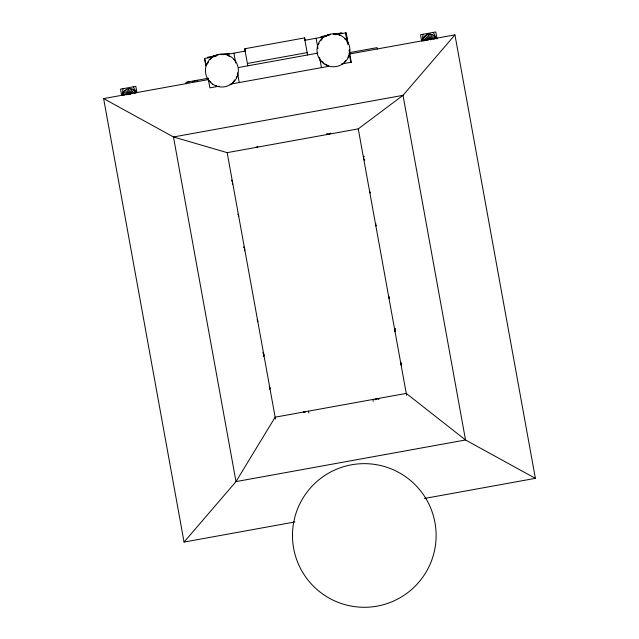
<?xml version="1.0" encoding="UTF-8"?>
<svg xmlns="http://www.w3.org/2000/svg" width="639" height="639" viewBox="0 0 639 639"><rect width="100%" height="100%" fill="white"/><g stroke="black" fill="none" stroke-linecap="round" stroke-linejoin="round"><path stroke-width="0.96" d="M129.765 93.957L130.204 88.589C126.378 88.246 122.752 91.321 122.456 95.155L124.246 95.307M429.751 39.546L430.191 34.179C426.365 33.835 422.738 36.91 422.443 40.744L424.232 40.888M122.209 95.251L123.047 88.677M422.195 40.84L423.026 34.266M130.22 94.053L132.041 88.989L135.093 91.105L136.107 92.679L134.486 93.446M430.207 39.642L432.02 34.57L430.191 34.179M130.636 94.268L133.711 89.843M208.602 61.887L205.87 65.833L204.536 58.484L213.841 56.799M210.239 59.523L211.884 57.159M231.901 83.877L234.633 79.931M236.27 77.567L237.908 75.202M317.447 45.593L319.085 43.228M320.722 40.864L323.454 36.918M343.478 63.636L345.659 60.481M347.848 57.326L349.485 54.962M430.622 39.858L433.689 35.433L436.094 38.268L433.657 39.418M424.488 498.46L535.378 478.347L454.936 34.873L403.017 95.339L358.263 128.87L227.172 152.649L173.481 136.97L103.622 98.598L184.064 542.072L294.954 521.951M184.064 542.072L235.999 481.606L275.153 417.187L406.244 393.408L465.535 439.975L535.378 478.347M132.353 93.422L135.093 91.105M432.339 39.011L435.079 36.695M211.852 56.655L216.413 55.657L207.803 57.159L207.931 57.869M328.797 35.273L324.924 36.143L326.793 35.808M214.408 55.681L218.298 54.97M220.247 54.619L222.188 54.267M327.48 35.169L328.614 34.961M329.42 34.818L330.363 34.65M333.31 34.115L335.259 33.755M221.709 54.579L228.898 53.333L229.026 54.043M328.973 35.185L320.874 36.655L321.002 37.366M334.037 34.21L341.961 32.829L342.097 33.54M222.076 54.627L224.96 54.443M334.341 34.266L338.023 33.939M216.525 55.809L212.531 56.36M223.059 54.619L224.928 54.283M335.347 34.25L337.991 33.771M224.225 54.579L226.158 54.227M326.649 36L323.789 36.742M336.322 34.242L338.263 33.891M226.15 54.571L245.36 51.08L244.937 48.724M304.931 40.281L325.794 36.495M335.379 34.754L346.146 32.805L348.199 44.115M247.381 63.461L307.167 52.614M238.451 67.518L317.847 53.117M208.33 78.246L185.981 82.295L186.261 83.861M349.733 52.598L377.13 47.629L377.417 49.187M192.874 81.552L194.903 81.185M196.804 80.841L197.155 80.274M103.622 98.598L208.626 79.548M348.958 54.091L454.936 34.873M219.169 86.185L209.872 87.87L208.178 78.565M229.944 84.236L328.789 66.304L325.634 64.116M341.514 63.996L351.314 62.215M130.204 88.589L132.041 88.989M422.842 38.907L427.068 40.425M122.856 93.326L127.081 94.836M432.02 34.57L433.689 35.433M423.697 37.246L427.387 39.802M338.143 34.258L339.724 35.345M344.453 38.628L346.825 40.265M320.107 60.29L323.27 62.478M226.565 54.491L229.721 56.679M233.666 59.411L235.248 60.505M208.538 80.53L210.902 82.167M215.639 85.45L217.212 86.545M123.71 91.657L128.143 94.724M424.959 35.856L428.442 39.961M124.972 90.267L128.455 94.38M433.274 32.405L436.357 38.276M133.287 86.816L136.379 92.687M426.532 34.841L428.833 39.714M126.546 89.252L128.846 94.125M437.084 39.059L435.79 31.95L420.51 34.722L421.636 40.944M428.322 34.266L429.28 39.57M349.221 49.77L350.02 54.155M345.931 32.845L348.063 44.594M349.126 50.473L351.258 62.231M345.491 32.924L347.177 42.23M349.134 53.005L350.819 62.31M358.263 128.87L406.588 395.301M340.707 33.052L340.811 33.659M322.128 36.423L322.24 37.022M316.113 38.252L317.982 48.532M319.58 57.35L321.441 67.638M372.888 399.463L373.232 401.356M305.146 40.241L304.723 37.885L244.713 48.764L247.812 65.817M304.499 37.925L307.591 54.97M308.517 411.133L308.861 413.034M233.914 53.157L235.687 62.957M237.468 72.75L239.242 82.543M227.636 53.564L227.748 54.163M227.172 152.649L275.497 419.08M204.935 59.427L205.998 65.306M206.876 78.509L206.972 78.996M188.904 81.768L188.992 82.263M187.427 82.032L187.515 82.527M136.938 92.583L135.811 86.361L120.523 89.133L121.65 95.355M128.335 88.677L129.294 93.981M364.486 160.157A4.01 4.01 0 0 1 363.767 156.22M376.02 226.006A4.01 4.01 0 0 1 375.652 223.962M369.973 192.643A4.01 4.01 0 0 1 369.598 190.606M364.733 160.038A2.732 2.732 0 0 1 364.206 159.558M363.815 158.959A2.732 2.732 0 0 1 364.038 156.243M370.253 192.922A2.732 2.732 0 0 1 369.614 190.933M375.916 225.687A2.732 2.732 0 0 1 375.82 223.602M395.182 331.625A4.01 4.01 0 0 1 395.03 328.558M401.516 365.268A2.732 2.732 0 0 1 401.028 362.585M389.415 298.541A2.732 2.732 0 0 1 388.776 296.552M401.228 364.989A4.01 4.01 0 0 1 400.861 362.944M389.127 298.261A4.01 4.01 0 0 1 388.76 296.224M395.078 331.306A2.732 2.732 0 0 1 395.301 328.59M330.722 133.319A4.01 4.01 0 0 1 326.777 134.03M257.581 146.986A4.01 4.01 0 0 1 255.544 147.361M330.603 133.072A2.732 2.732 0 0 1 330.123 133.599M329.524 133.982A2.732 2.732 0 0 1 326.809 133.759M257.868 146.706A2.732 2.732 0 0 1 255.88 147.345M269.211 386.491A2.732 2.732 0 0 1 269.698 389.175M262.877 352.528A4.01 4.01 0 0 1 263.595 356.474M257.397 320.051A4.01 4.01 0 0 1 257.717 321.042M238.235 214.432A4.01 4.01 0 0 1 238.611 216.469M237.956 214.145A2.732 2.732 0 0 1 238.595 216.134M263.164 353.127A2.732 2.732 0 0 1 263.651 355.811M231.374 180.31A2.732 2.732 0 0 1 232.388 183.473M257.11 319.772A2.732 2.732 0 0 1 257.749 321.76M269.498 386.771A4.01 4.01 0 0 1 269.866 388.816M244.002 247.509A2.732 2.732 0 0 1 244.489 250.192M232.508 182.067A4.01 4.01 0 0 1 232.332 184.128M231.622 180.19A4.01 4.01 0 0 1 232.189 181.069M243.723 246.91A4.01 4.01 0 0 1 244.441 250.855M424.128 37.541A6.654 6.654 0 0 1 425.302 36.255M428.41 34.786A6.654 6.654 0 0 1 430.151 34.706M375.836 399.063A4.01 4.01 0 0 1 378.895 398.912M375.077 399.878A2.732 2.732 0 0 1 375.548 399.351M376.147 398.96A2.732 2.732 0 0 1 378.871 399.183M303.293 412.451A2.732 2.732 0 0 1 305.282 411.82M303.573 412.171A4.01 4.01 0 0 1 305.618 411.804M403.017 95.339L173.481 136.97L235.999 481.606L465.535 439.975L403.017 95.339M324.085 63.828A16.478 16.478 0 0 0 349.892 51.639A16.478 16.478 0 0 0 326.433 35.385A16.478 16.478 0 0 0 324.085 63.828M212.507 84.068A16.478 16.478 0 0 0 238.315 71.88A16.478 16.478 0 0 0 214.856 55.617A16.478 16.478 0 0 0 212.507 84.068M323.398 594.51A71.824 71.824 0 0 0 435.878 541.385A71.824 71.824 0 0 0 333.63 470.528A71.824 71.824 0 0 0 323.398 594.51"/></g></svg>
